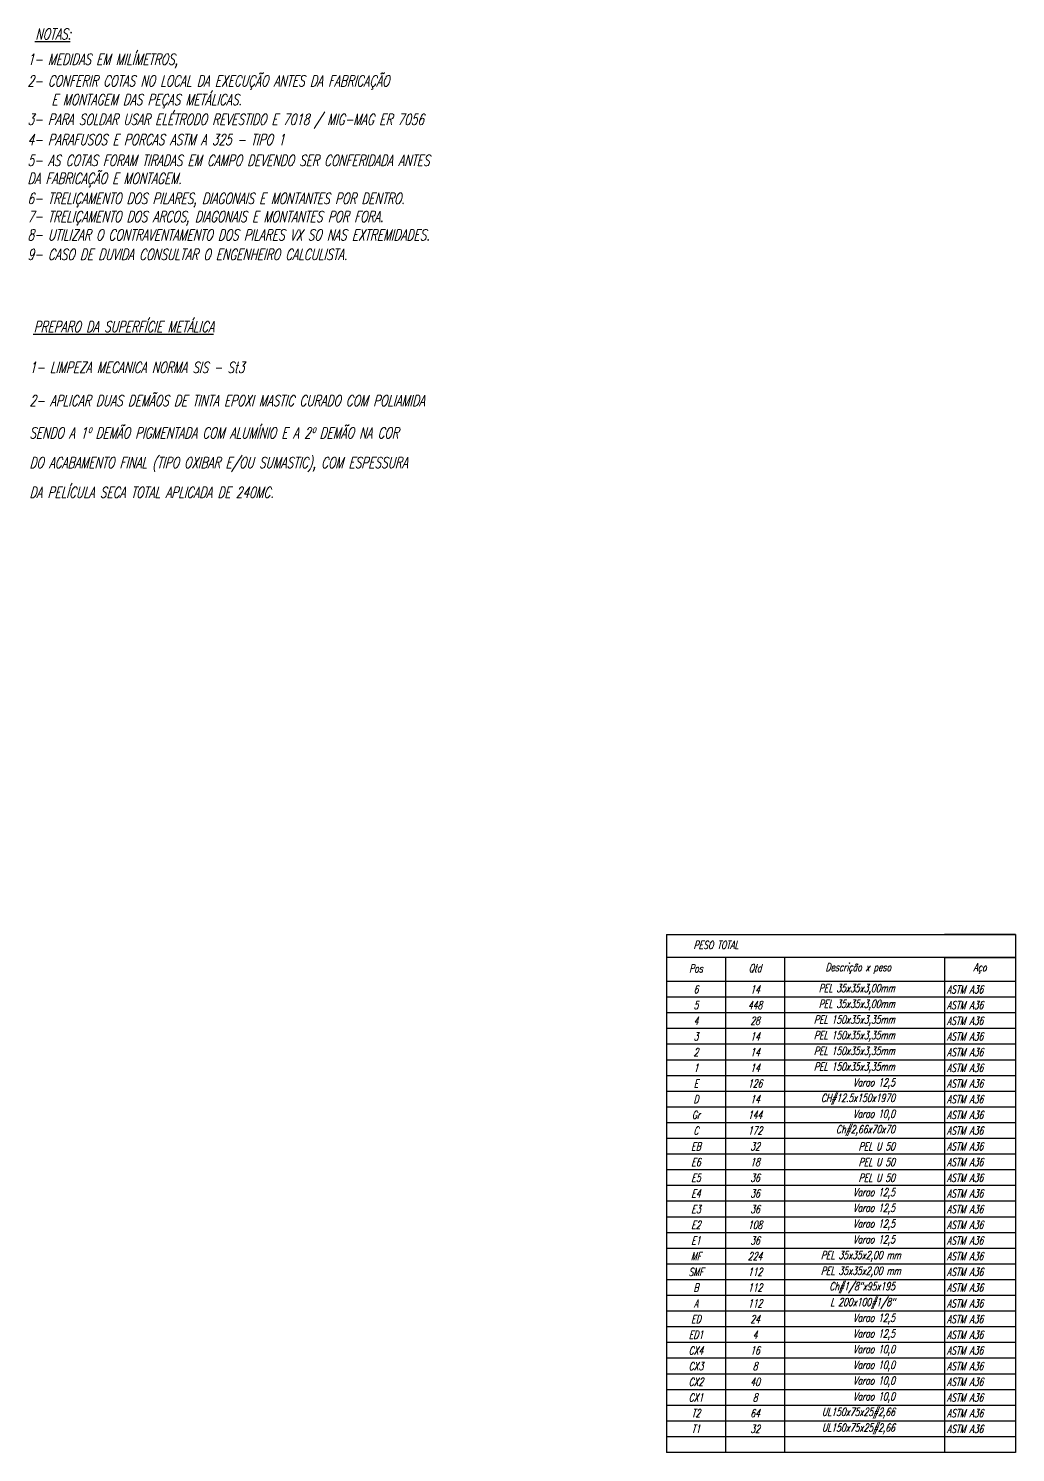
# Model space of a CAD drawing. Extents: x -187 to 453, y 281 to 902.
# Drawn here: x 421.12 to 452.61, y 417.23 to 462.67 of the extents above; entities that cross this region are included whole.
import ezdxf

# ---------------------------------------------------------------- set-up
doc = ezdxf.new("R2010")
doc.units = 0
doc.header["$MEASUREMENT"] = 0
for name, color, linetype in [('CARIMBO', 1, 'CONTINUOUS'), ('NPILAR', 4, 'CONTINUOUS'), ('PILAR', 4, 'CONTINUOUS'), ('QUADRO', 3, 'CONTINUOUS'), ('SAPATA', 1, 'CONTINUOUS'), ('TEXTO1', 1, 'CONTINUOUS')]:
    doc.layers.add(name, color=color, linetype=linetype)
doc.styles.add('E140', font='romans.shx', dxfattribs={"width": 0.7, "oblique": 15, "height": 0.175})
doc.styles.add('E290', font='romans.shx', dxfattribs={"width": 0.7, "oblique": 15, "height": 0.32})

msp = doc.modelspace()

# ---------------------------------------------------------------- linework, layer by layer
at = {"layer": 'NPILAR', "linetype": 'Continuous'}
for p, q in [((441.47320541, 433.76385083), (443.35892078, 433.76385083)), ((441.47320541, 433.76385083), (441.47320541, 433.03223608)), ((443.35892078, 433.76385083), (445.24463615, 433.76385083)), ((445.24463615, 433.76385083), (448.83928106, 433.76385083)), ((448.83928106, 433.76385083), (450.34145114, 433.76385083)), ((450.34145114, 433.76385083), (452.22716651, 433.76385083)), ((452.61020244, 433.76385083), (450.34145114, 433.76385083)), ((450.34145114, 433.76385083), (452.61020244, 433.76385083)), ((452.22716651, 433.76385083), (452.61020244, 433.76385083)), ((452.61020244, 433.76385083), (452.61020244, 433.03223608)), ((443.35892078, 433.03223608), (441.47320541, 433.03223608)), ((441.47320541, 433.03223608), (441.47320541, 432.76206454)), ((445.24463615, 433.03223608), (443.35892078, 433.03223608)), ((448.83928106, 433.03223608), (445.24463615, 433.03223608)), ((450.34145114, 433.03223608), (448.83928106, 433.03223608)), ((452.22716651, 433.03223608), (450.34145114, 433.03223608)), ((450.34145114, 433.03223608), (452.61020244, 433.03223608)), ((452.61020244, 433.03223608), (450.34145114, 433.03223608)), ((452.61020244, 433.03223608), (452.22716651, 433.03223608)), ((452.61020244, 433.03223608), (452.61020244, 432.76206454)), ((441.47320541, 432.76206454), (441.47320541, 432.26117139)), ((452.61020244, 432.76206454), (452.61020244, 432.26117139)), ((443.35892078, 432.26117139), (441.47320541, 432.26117139)), ((441.47320541, 432.26117139), (441.47320541, 431.76027825)), ((445.24463615, 432.26117139), (443.35892078, 432.26117139)), ((448.83928106, 432.26117139), (445.24463615, 432.26117139)), ((450.34145114, 432.26117139), (448.83928106, 432.26117139)), ((452.61020244, 432.26117139), (450.34145114, 432.26117139)), ((452.61020244, 432.26117139), (452.61020244, 431.76027825)), ((441.47320541, 431.76027825), (441.47320541, 431.25938511)), ((452.61020244, 431.76027825), (452.61020244, 431.25938511)), ((441.47320541, 431.25938511), (441.47320541, 430.75849196)), ((452.61020244, 431.25938511), (452.61020244, 430.75849196)), ((441.47320541, 430.75849196), (441.47320541, 430.25759882)), ((452.61020244, 430.75849196), (452.61020244, 430.25759882)), ((441.47320541, 430.25759882), (441.47320541, 429.75670567)), ((452.61020244, 430.25759882), (452.61020244, 429.75670567)), ((441.47320541, 429.75670567), (441.47320541, 429.25581253)), ((452.61020244, 429.75670567), (452.61020244, 429.25581253)), ((441.47320541, 429.25581253), (441.47320541, 428.75491938)), ((452.61020244, 429.25581253), (452.61020244, 428.75491938)), ((441.47320541, 428.75491938), (441.47320541, 428.25402624)), ((452.61020244, 428.75491938), (452.61020244, 428.25402624)), ((441.47320541, 428.25402624), (441.47320541, 427.7531331)), ((452.61020244, 428.25402624), (452.61020244, 427.7531331)), ((441.47320541, 427.7531331), (441.47320541, 427.25223995)), ((452.61020244, 427.7531331), (452.61020244, 427.25223995)), ((441.47320541, 427.25223995), (441.47320541, 426.75134681)), ((452.61020244, 427.25223995), (452.61020244, 426.75134681)), ((441.47320541, 426.75134681), (441.47320541, 426.25045366)), ((452.61020244, 426.75134681), (452.61020244, 426.25045366)), ((441.47320541, 426.25045366), (441.47320541, 425.74956052)), ((452.61020244, 426.25045366), (452.61020244, 425.74956052)), ((441.47320541, 425.74956052), (441.47320541, 425.24866738)), ((452.61020244, 425.74956052), (452.61020244, 425.24866738)), ((441.47320541, 425.24866738), (441.47320541, 424.74777423)), ((452.61020244, 425.24866738), (452.61020244, 424.74777423)), ((441.47320541, 424.74777423), (441.47320541, 424.24688109)), ((452.61020244, 424.74777423), (452.61020244, 424.24688109)), ((441.47320541, 424.24688109), (441.47320541, 423.74598794)), ((452.61020244, 424.24688109), (452.61020244, 423.74598794)), ((441.47320541, 423.74598794), (441.47320541, 423.2450948)), ((452.61020244, 423.74598794), (452.61020244, 423.2450948)), ((441.47320541, 423.2450948), (441.47320541, 422.74420165)), ((452.61020244, 423.2450948), (452.61020244, 422.74420165)), ((441.47320541, 422.74420165), (441.47320541, 422.24330851)), ((452.61020244, 422.74420165), (452.61020244, 422.24330851)), ((441.47320541, 422.24330851), (441.47320541, 421.74241537)), ((452.61020244, 422.24330851), (452.61020244, 421.74241537)), ((441.47320541, 421.74241537), (441.47320541, 421.24152222)), ((452.61020244, 421.74241537), (452.61020244, 421.24152222)), ((441.47320541, 421.24152222), (441.47320541, 420.74062908)), ((452.61020244, 421.24152222), (452.61020244, 420.74062908)), ((441.47320541, 420.74062908), (441.47320541, 420.23973593)), ((452.61020244, 420.74062908), (452.61020244, 420.23973593)), ((441.47320541, 420.23973593), (441.47320541, 419.73884279)), ((452.61020244, 420.23973593), (452.61020244, 419.73884279)), ((441.47320541, 419.73884279), (441.47320541, 419.23794965)), ((452.61020244, 419.73884279), (452.61020244, 419.23794965)), ((441.47320541, 419.23794965), (441.47320541, 418.7370565)), ((452.61020244, 419.23794965), (452.61020244, 418.7370565)), ((441.47320541, 418.7370565), (441.47320541, 418.23616336)), ((452.61020244, 418.7370565), (452.61020244, 418.23616336)), ((441.47320541, 418.23616336), (441.47320541, 417.73527021)), ((452.61020244, 418.23616336), (452.61020244, 417.73527021)), ((441.47320541, 417.73527021), (441.47320541, 417.23437707)), ((445.24463615, 417.73527021), (443.35892078, 417.73527021)), ((448.83928106, 417.73527021), (445.24463615, 417.73527021)), ((450.34145114, 417.73527021), (448.83928106, 417.73527021)), ((452.61020244, 417.73527021), (450.34145114, 417.73527021)), ((452.61020244, 417.73527021), (452.61020244, 417.23437707)), ((443.35892078, 417.23437707), (441.47320541, 417.23437707)), ((445.24463615, 417.23437707), (443.35892078, 417.23437707)), ((448.83928106, 417.23437707), (445.24463615, 417.23437707)), ((450.34145114, 417.23437707), (448.83928106, 417.23437707)), ((452.61020244, 417.23437707), (450.34145114, 417.23437707))]:
    msp.add_line(p, q, dxfattribs=at)
at = {"layer": 'PILAR', "linetype": 'Continuous'}
for p, q in [((443.35892078, 433.03223608), (443.35892078, 432.76206454)), ((445.24463615, 433.03223608), (445.24463615, 432.76206454)), ((450.34145114, 433.03223608), (450.34145114, 432.76206454)), ((450.34145114, 433.03223608), (450.34145114, 432.76206454)), ((443.35892078, 432.76206454), (443.35892078, 432.26117139)), ((445.24463615, 432.76206454), (445.24463615, 432.26117139)), ((450.34145114, 432.76206454), (450.34145114, 432.26117139)), ((450.34145114, 432.76206454), (450.34145114, 432.26117139)), ((443.35892078, 432.26117139), (443.35892078, 431.76027825)), ((445.24463615, 432.26117139), (445.24463615, 431.76027825)), ((450.34145114, 432.26117139), (450.34145114, 431.76027825)), ((450.34145114, 432.26117139), (450.34145114, 431.76027825)), ((443.35892078, 431.76027825), (443.35892078, 431.25938511)), ((445.24463615, 431.76027825), (445.24463615, 431.25938511)), ((450.34145114, 431.76027825), (450.34145114, 431.25938511)), ((450.34145114, 431.76027825), (450.34145114, 431.25938511)), ((443.35892078, 431.25938511), (443.35892078, 430.75849196)), ((445.24463615, 431.25938511), (445.24463615, 430.75849196)), ((450.34145114, 431.25938511), (450.34145114, 430.75849196)), ((450.34145114, 431.25938511), (450.34145114, 430.75849196)), ((443.35892078, 430.75849196), (443.35892078, 430.25759882)), ((445.24463615, 430.75849196), (445.24463615, 430.25759882)), ((450.34145114, 430.75849196), (450.34145114, 430.25759882)), ((450.34145114, 430.75849196), (450.34145114, 430.25759882)), ((443.35892078, 430.25759882), (443.35892078, 429.75670567)), ((445.24463615, 430.25759882), (445.24463615, 429.75670567)), ((450.34145114, 430.25759882), (450.34145114, 429.75670567)), ((450.34145114, 430.25759882), (450.34145114, 429.75670567)), ((443.35892078, 429.75670567), (443.35892078, 429.25581253)), ((445.24463615, 429.75670567), (445.24463615, 429.25581253)), ((450.34145114, 429.75670567), (450.34145114, 429.25581253)), ((450.34145114, 429.75670567), (450.34145114, 429.25581253)), ((443.35892078, 429.25581253), (443.35892078, 428.75491938)), ((445.24463615, 429.25581253), (445.24463615, 428.75491938)), ((450.34145114, 429.25581253), (450.34145114, 428.75491938)), ((450.34145114, 429.25581253), (450.34145114, 428.75491938)), ((443.35892078, 428.75491938), (443.35892078, 428.25402624)), ((445.24463615, 428.75491938), (445.24463615, 428.25402624)), ((450.34145114, 428.75491938), (450.34145114, 428.25402624)), ((450.34145114, 428.75491938), (450.34145114, 428.25402624)), ((443.35892078, 428.25402624), (443.35892078, 427.7531331)), ((445.24463615, 428.25402624), (445.24463615, 427.7531331)), ((450.34145114, 428.25402624), (450.34145114, 427.7531331)), ((450.34145114, 428.25402624), (450.34145114, 427.7531331)), ((443.35892078, 427.7531331), (443.35892078, 427.25223995)), ((445.24463615, 427.7531331), (445.24463615, 427.25223995)), ((450.34145114, 427.7531331), (450.34145114, 427.25223995)), ((450.34145114, 427.7531331), (450.34145114, 427.25223995)), ((443.35892078, 427.25223995), (443.35892078, 426.75134681)), ((445.24463615, 427.25223995), (445.24463615, 426.75134681)), ((450.34145114, 427.25223995), (450.34145114, 426.75134681)), ((450.34145114, 427.25223995), (450.34145114, 426.75134681)), ((443.35892078, 426.75134681), (443.35892078, 426.25045366)), ((445.24463615, 426.75134681), (445.24463615, 426.25045366)), ((450.34145114, 426.75134681), (450.34145114, 426.25045366)), ((450.34145114, 426.75134681), (450.34145114, 426.25045366)), ((443.35892078, 426.25045366), (443.35892078, 425.74956052)), ((445.24463615, 426.25045366), (445.24463615, 425.74956052)), ((450.34145114, 426.25045366), (450.34145114, 425.74956052)), ((450.34145114, 426.25045366), (450.34145114, 425.74956052)), ((443.35892078, 425.74956052), (443.35892078, 425.24866738)), ((445.24463615, 425.74956052), (445.24463615, 425.24866738)), ((450.34145114, 425.74956052), (450.34145114, 425.24866738)), ((450.34145114, 425.74956052), (450.34145114, 425.24866738)), ((443.35892078, 425.24866738), (443.35892078, 424.74777423)), ((445.24463615, 425.24866738), (445.24463615, 424.74777423)), ((450.34145114, 425.24866738), (450.34145114, 424.74777423)), ((450.34145114, 425.24866738), (450.34145114, 424.74777423)), ((443.35892078, 424.74777423), (443.35892078, 424.24688109)), ((445.24463615, 424.74777423), (445.24463615, 424.24688109)), ((450.34145114, 424.74777423), (450.34145114, 424.24688109)), ((450.34145114, 424.74777423), (450.34145114, 424.24688109)), ((443.35892078, 424.24688109), (443.35892078, 423.74598794)), ((445.24463615, 424.24688109), (445.24463615, 423.74598794)), ((450.34145114, 424.24688109), (450.34145114, 423.74598794)), ((450.34145114, 424.24688109), (450.34145114, 423.74598794)), ((443.35892078, 423.74598794), (443.35892078, 423.2450948)), ((445.24463615, 423.74598794), (445.24463615, 423.2450948)), ((450.34145114, 423.74598794), (450.34145114, 423.2450948)), ((450.34145114, 423.74598794), (450.34145114, 423.2450948)), ((443.35892078, 423.2450948), (443.35892078, 422.74420165)), ((445.24463615, 423.2450948), (445.24463615, 422.74420165)), ((450.34145114, 423.2450948), (450.34145114, 422.74420165)), ((450.34145114, 423.2450948), (450.34145114, 422.74420165)), ((443.35892078, 422.74420165), (443.35892078, 422.24330851)), ((445.24463615, 422.74420165), (445.24463615, 422.24330851)), ((450.34145114, 422.74420165), (450.34145114, 422.24330851)), ((450.34145114, 422.74420165), (450.34145114, 422.24330851)), ((443.35892078, 422.24330851), (443.35892078, 421.74241537)), ((445.24463615, 422.24330851), (445.24463615, 421.74241537)), ((450.34145114, 422.24330851), (450.34145114, 421.74241537)), ((450.34145114, 422.24330851), (450.34145114, 421.74241537)), ((443.35892078, 421.74241537), (443.35892078, 421.24152222)), ((445.24463615, 421.74241537), (445.24463615, 421.24152222)), ((450.34145114, 421.74241537), (450.34145114, 421.24152222)), ((450.34145114, 421.74241537), (450.34145114, 421.24152222)), ((443.35892078, 421.24152222), (443.35892078, 420.74062908)), ((445.24463615, 421.24152222), (445.24463615, 420.74062908)), ((450.34145114, 421.24152222), (450.34145114, 420.74062908)), ((450.34145114, 421.24152222), (450.34145114, 420.74062908)), ((443.35892078, 420.74062908), (443.35892078, 420.23973593)), ((445.24463615, 420.74062908), (445.24463615, 420.23973593)), ((450.34145114, 420.74062908), (450.34145114, 420.23973593)), ((450.34145114, 420.74062908), (450.34145114, 420.23973593)), ((443.35892078, 420.23973593), (443.35892078, 419.73884279)), ((445.24463615, 420.23973593), (445.24463615, 419.73884279)), ((450.34145114, 420.23973593), (450.34145114, 419.73884279)), ((450.34145114, 420.23973593), (450.34145114, 419.73884279)), ((443.35892078, 419.73884279), (443.35892078, 419.23794965)), ((445.24463615, 419.73884279), (445.24463615, 419.23794965)), ((450.34145114, 419.73884279), (450.34145114, 419.23794965)), ((450.34145114, 419.73884279), (450.34145114, 419.23794965)), ((443.35892078, 419.23794965), (443.35892078, 418.7370565)), ((445.24463615, 419.23794965), (445.24463615, 418.7370565)), ((450.34145114, 419.23794965), (450.34145114, 418.7370565)), ((450.34145114, 419.23794965), (450.34145114, 418.7370565)), ((443.35892078, 418.7370565), (443.35892078, 418.23616336)), ((445.24463615, 418.7370565), (445.24463615, 418.23616336)), ((450.34145114, 418.7370565), (450.34145114, 418.23616336)), ((450.34145114, 418.7370565), (450.34145114, 418.23616336)), ((443.35892078, 418.23616336), (443.35892078, 417.73527021)), ((445.24463615, 418.23616336), (445.24463615, 417.73527021)), ((450.34145114, 418.23616336), (450.34145114, 417.73527021)), ((450.34145114, 418.23616336), (450.34145114, 417.73527021)), ((443.35892078, 417.73527021), (441.47320541, 417.73527021)), ((443.35892078, 417.73527021), (443.35892078, 417.23437707)), ((445.24463615, 417.73527021), (445.24463615, 417.23437707)), ((450.34145114, 417.73527021), (450.34145114, 417.23437707)), ((450.34145114, 417.73527021), (450.34145114, 417.23437707))]:
    msp.add_line(p, q, dxfattribs=at)
at = {"layer": 'SAPATA', "linetype": 'Continuous'}
for p, q in [((443.35892078, 431.76027825), (441.47320541, 431.76027825)), ((445.24463615, 431.76027825), (443.35892078, 431.76027825)), ((448.83928106, 431.76027825), (445.24463615, 431.76027825)), ((450.34145114, 431.76027825), (448.83928106, 431.76027825)), ((452.61020244, 431.76027825), (450.34145114, 431.76027825)), ((443.35892078, 431.25938511), (441.47320541, 431.25938511)), ((445.24463615, 431.25938511), (443.35892078, 431.25938511)), ((448.83928106, 431.25938511), (445.24463615, 431.25938511)), ((450.34145114, 431.25938511), (448.83928106, 431.25938511)), ((452.61020244, 431.25938511), (450.34145114, 431.25938511)), ((443.35892078, 430.75849196), (441.47320541, 430.75849196)), ((445.24463615, 430.75849196), (443.35892078, 430.75849196)), ((448.83928106, 430.75849196), (445.24463615, 430.75849196)), ((450.34145114, 430.75849196), (448.83928106, 430.75849196)), ((452.61020244, 430.75849196), (450.34145114, 430.75849196)), ((443.35892078, 430.25759882), (441.47320541, 430.25759882)), ((445.24463615, 430.25759882), (443.35892078, 430.25759882)), ((448.83928106, 430.25759882), (445.24463615, 430.25759882)), ((450.34145114, 430.25759882), (448.83928106, 430.25759882)), ((452.61020244, 430.25759882), (450.34145114, 430.25759882)), ((443.35892078, 429.75670567), (441.47320541, 429.75670567)), ((445.24463615, 429.75670567), (443.35892078, 429.75670567)), ((448.83928106, 429.75670567), (445.24463615, 429.75670567)), ((450.34145114, 429.75670567), (448.83928106, 429.75670567)), ((452.61020244, 429.75670567), (450.34145114, 429.75670567)), ((443.35892078, 429.25581253), (441.47320541, 429.25581253)), ((445.24463615, 429.25581253), (443.35892078, 429.25581253)), ((448.83928106, 429.25581253), (445.24463615, 429.25581253)), ((450.34145114, 429.25581253), (448.83928106, 429.25581253)), ((452.61020244, 429.25581253), (450.34145114, 429.25581253)), ((443.35892078, 428.75491938), (441.47320541, 428.75491938)), ((445.24463615, 428.75491938), (443.35892078, 428.75491938)), ((448.83928106, 428.75491938), (445.24463615, 428.75491938)), ((450.34145114, 428.75491938), (448.83928106, 428.75491938)), ((452.61020244, 428.75491938), (450.34145114, 428.75491938)), ((443.35892078, 428.25402624), (441.47320541, 428.25402624)), ((445.24463615, 428.25402624), (443.35892078, 428.25402624)), ((448.83928106, 428.25402624), (445.24463615, 428.25402624)), ((450.34145114, 428.25402624), (448.83928106, 428.25402624)), ((452.61020244, 428.25402624), (450.34145114, 428.25402624)), ((443.35892078, 427.7531331), (441.47320541, 427.7531331)), ((445.24463615, 427.7531331), (443.35892078, 427.7531331)), ((448.83928106, 427.7531331), (445.24463615, 427.7531331)), ((450.34145114, 427.7531331), (448.83928106, 427.7531331)), ((452.61020244, 427.7531331), (450.34145114, 427.7531331)), ((443.35892078, 427.25223995), (441.47320541, 427.25223995)), ((445.24463615, 427.25223995), (443.35892078, 427.25223995)), ((448.83928106, 427.25223995), (445.24463615, 427.25223995)), ((450.34145114, 427.25223995), (448.83928106, 427.25223995)), ((452.61020244, 427.25223995), (450.34145114, 427.25223995)), ((443.35892078, 426.75134681), (441.47320541, 426.75134681)), ((445.24463615, 426.75134681), (443.35892078, 426.75134681)), ((448.83928106, 426.75134681), (445.24463615, 426.75134681)), ((450.34145114, 426.75134681), (448.83928106, 426.75134681)), ((452.61020244, 426.75134681), (450.34145114, 426.75134681)), ((443.35892078, 426.25045366), (441.47320541, 426.25045366)), ((445.24463615, 426.25045366), (443.35892078, 426.25045366)), ((448.83928106, 426.25045366), (445.24463615, 426.25045366)), ((450.34145114, 426.25045366), (448.83928106, 426.25045366)), ((452.61020244, 426.25045366), (450.34145114, 426.25045366)), ((443.35892078, 425.74956052), (441.47320541, 425.74956052)), ((445.24463615, 425.74956052), (443.35892078, 425.74956052)), ((448.83928106, 425.74956052), (445.24463615, 425.74956052)), ((450.34145114, 425.74956052), (448.83928106, 425.74956052)), ((452.61020244, 425.74956052), (450.34145114, 425.74956052)), ((443.35892078, 425.24866738), (441.47320541, 425.24866738)), ((445.24463615, 425.24866738), (443.35892078, 425.24866738)), ((448.83928106, 425.24866738), (445.24463615, 425.24866738)), ((450.34145114, 425.24866738), (448.83928106, 425.24866738)), ((452.61020244, 425.24866738), (450.34145114, 425.24866738)), ((443.35892078, 424.74777423), (441.47320541, 424.74777423)), ((445.24463615, 424.74777423), (443.35892078, 424.74777423)), ((448.83928106, 424.74777423), (445.24463615, 424.74777423)), ((450.34145114, 424.74777423), (448.83928106, 424.74777423)), ((452.61020244, 424.74777423), (450.34145114, 424.74777423)), ((443.35892078, 424.24688109), (441.47320541, 424.24688109)), ((445.24463615, 424.24688109), (443.35892078, 424.24688109)), ((448.83928106, 424.24688109), (445.24463615, 424.24688109)), ((450.34145114, 424.24688109), (448.83928106, 424.24688109)), ((452.61020244, 424.24688109), (450.34145114, 424.24688109)), ((443.35892078, 423.74598794), (441.47320541, 423.74598794)), ((445.24463615, 423.74598794), (443.35892078, 423.74598794)), ((448.83928106, 423.74598794), (445.24463615, 423.74598794)), ((450.34145114, 423.74598794), (448.83928106, 423.74598794)), ((452.61020244, 423.74598794), (450.34145114, 423.74598794)), ((443.35892078, 423.2450948), (441.47320541, 423.2450948)), ((445.24463615, 423.2450948), (443.35892078, 423.2450948)), ((448.83928106, 423.2450948), (445.24463615, 423.2450948)), ((450.34145114, 423.2450948), (448.83928106, 423.2450948)), ((452.61020244, 423.2450948), (450.34145114, 423.2450948)), ((443.35892078, 422.74420165), (441.47320541, 422.74420165)), ((445.24463615, 422.74420165), (443.35892078, 422.74420165)), ((448.83928106, 422.74420165), (445.24463615, 422.74420165)), ((450.34145114, 422.74420165), (448.83928106, 422.74420165)), ((452.61020244, 422.74420165), (450.34145114, 422.74420165)), ((443.35892078, 422.24330851), (441.47320541, 422.24330851)), ((445.24463615, 422.24330851), (443.35892078, 422.24330851)), ((448.83928106, 422.24330851), (445.24463615, 422.24330851)), ((450.34145114, 422.24330851), (448.83928106, 422.24330851)), ((452.61020244, 422.24330851), (450.34145114, 422.24330851)), ((443.35892078, 421.74241537), (441.47320541, 421.74241537)), ((445.24463615, 421.74241537), (443.35892078, 421.74241537)), ((448.83928106, 421.74241537), (445.24463615, 421.74241537)), ((450.34145114, 421.74241537), (448.83928106, 421.74241537)), ((452.61020244, 421.74241537), (450.34145114, 421.74241537)), ((443.35892078, 421.24152222), (441.47320541, 421.24152222)), ((445.24463615, 421.24152222), (443.35892078, 421.24152222)), ((448.83928106, 421.24152222), (445.24463615, 421.24152222)), ((450.34145114, 421.24152222), (448.83928106, 421.24152222)), ((452.61020244, 421.24152222), (450.34145114, 421.24152222)), ((443.35892078, 420.74062908), (441.47320541, 420.74062908)), ((445.24463615, 420.74062908), (443.35892078, 420.74062908)), ((448.83928106, 420.74062908), (445.24463615, 420.74062908)), ((450.34145114, 420.74062908), (448.83928106, 420.74062908)), ((452.61020244, 420.74062908), (450.34145114, 420.74062908)), ((443.35892078, 420.23973593), (441.47320541, 420.23973593)), ((445.24463615, 420.23973593), (443.35892078, 420.23973593)), ((448.83928106, 420.23973593), (445.24463615, 420.23973593)), ((450.34145114, 420.23973593), (448.83928106, 420.23973593)), ((452.61020244, 420.23973593), (450.34145114, 420.23973593)), ((443.35892078, 419.73884279), (441.47320541, 419.73884279)), ((445.24463615, 419.73884279), (443.35892078, 419.73884279)), ((448.83928106, 419.73884279), (445.24463615, 419.73884279)), ((450.34145114, 419.73884279), (448.83928106, 419.73884279)), ((452.61020244, 419.73884279), (450.34145114, 419.73884279)), ((443.35892078, 419.23794965), (441.47320541, 419.23794965)), ((445.24463615, 419.23794965), (443.35892078, 419.23794965)), ((448.83928106, 419.23794965), (445.24463615, 419.23794965)), ((450.34145114, 419.23794965), (448.83928106, 419.23794965)), ((452.61020244, 419.23794965), (450.34145114, 419.23794965)), ((443.35892078, 418.7370565), (441.47320541, 418.7370565)), ((445.24463615, 418.7370565), (443.35892078, 418.7370565)), ((448.83928106, 418.7370565), (445.24463615, 418.7370565)), ((450.34145114, 418.7370565), (448.83928106, 418.7370565)), ((452.61020244, 418.7370565), (450.34145114, 418.7370565)), ((443.35892078, 418.23616336), (441.47320541, 418.23616336)), ((445.24463615, 418.23616336), (443.35892078, 418.23616336)), ((448.83928106, 418.23616336), (445.24463615, 418.23616336)), ((450.34145114, 418.23616336), (448.83928106, 418.23616336)), ((452.61020244, 418.23616336), (450.34145114, 418.23616336))]:
    msp.add_line(p, q, dxfattribs=at)

# ---------------------------------------------------------------- texts
at = {"layer": 'CARIMBO', "style": 'E140', "oblique": 15, "width": 0.7}
for s, p in [('1- MEDIDAS EM MILÍMETROS,', (421.08761886, 461.50838237)), ('2- CONFERIR COTAS NO LOCAL DA EXECUÇÃO ANTES DA FABRICAÇÃO ', (421.08761886, 460.81805055)), (' E MONTAGEM DAS PEÇAS METÁLICAS.', (421.68522394, 460.22118994)), ('3- PARA SOLDAR USAR ELÉTRODO REVESTIDO E 7018 / MIG-MAG ER 7056', (421.08761886, 459.58985592)), ('4- PARAFUSOS E PORCAS ASTM A 325 - TIPO 1', (421.08761886, 458.94390646)), ('5- AS COTAS FORAM TIRADAS EM CAMPO DEVENDO SER CONFERIDADA ANTES', (421.08761886, 458.28062238)), ('DA FABRICAÇÃO E MONTAGEM.', (421.08761886, 457.70507885)), ('6- TRELIÇAMENTO DOS PILARES, DIAGONAIS E MONTANTES POR DENTRO.', (421.08761886, 457.06696587)), ('7- TRELIÇAMENTO DOS ARCOS, DIAGONAIS E MONTANTES POR FORA.', (421.08761886, 456.49142234)), ('8- UTILIZAR O CONTRAVENTAMENTO DOS PILARES VX SO NAS EXTREMIDADES.', (421.08761886, 455.90589793)), ('9- CASO DE DUVIDA CONSULTAR O ENGENHEIRO CALCULISTA.', (421.08761886, 455.28133893)), ('1- LIMPEZA MECANICA NORMA SIS - St3', (421.1492977, 451.67622655)), ('2- APLICAR DUAS DEMÃOS DE TINTA EPOXI MASTIC CURADO COM POLIAMIDA', (421.1492977, 450.61690911)), ('SENDO A 1º DEMÃO PIGMENTADA COM ALUMÍNIO E A 2º DEMÃO NA COR', (421.1492977, 449.58948087)), ('DO ACABAMENTO FINAL (TIPO OXIBAR E/OU SUMASTIC), COM ESPESSURA', (421.1492977, 448.64108546)), ('DA PELÍCULA SECA TOTAL APLICADA DE 240MC.', (421.1492977, 447.69269006))]:
    msp.add_text(s, height=0.350175, dxfattribs=at).set_placement(p)
at = {"layer": 'QUADRO', "color": 4, "style": 'E140', "oblique": 15, "width": 0.7}
for s, p in [('%%uNOTAS:', (421.33885566, 462.31552659)), ('%%uPREPARO DA SUPERFÍCIE METÁLICA', (421.28656915, 452.97825421))]:
    msp.add_text(s, height=0.35, dxfattribs=at).set_placement(p)
at = {"layer": 'TEXTO1', "color": 2, "linetype": 'Continuous', "style": 'E290'}
for s, insert, char_height, attachment_point in [('PESO TOTAL', (442.33860534, 433.42688257), 0.255357289, 4), ('Pos', (442.4160631, 432.67748997), 0.255357289, 5), ('Qtd', (444.30177846, 432.67748997), 0.255357289, 5), ('Descrição x peso', (447.59340736, 432.67748997), 0.2553572892, 5), ('Aço', (451.47582679, 432.67748997), 0.255357289, 5)]:
    msp.add_mtext(s, dxfattribs=dict(at, insert=insert, char_height=char_height, attachment_point=attachment_point))
at = {"layer": 'TEXTO1', "linetype": 'Continuous', "style": 'E290'}
for s, insert, char_height, attachment_point in [('6', (442.4160631, 432.01072482), 0.25535729, 5), ('14', (444.30177846, 432.01072482), 0.255357289, 5), ('PEL 35x35x3,00mm', (448.76267388, 432.01072482), 0.2553572892, 6), ('ASTM A36', (450.41805833, 432.01072482), 0.255357289, 4), ('5', (442.4160631, 431.50983168), 0.25535729, 5), ('448', (444.30177846, 431.50983168), 0.255357289, 5), ('PEL 35x35x3,00mm', (448.76267388, 431.50983168), 0.2553572892, 6), ('ASTM A36', (450.41805833, 431.50983168), 0.255357289, 4), ('PEL 150x35x3,35mm', (448.76267388, 431.00893853), 0.2553572892, 6), ('4', (442.4160631, 431.00893853), 0.25535729, 5), ('28', (444.30177846, 431.00893853), 0.255357289, 5), ('ASTM A36', (450.41805833, 431.00893853), 0.255357289, 4), ('3', (442.4160631, 430.50804539), 0.25535729, 5), ('14', (444.30177846, 430.50804539), 0.255357289, 5), ('PEL 150x35x3,35mm', (448.76267388, 430.50804539), 0.2553572892, 6), ('ASTM A36', (450.41805833, 430.50804539), 0.255357289, 4), ('2', (442.4160631, 430.00715224), 0.25535729, 5), ('14', (444.30177846, 430.00715224), 0.255357289, 5), ('PEL 150x35x3,35mm', (448.76267388, 430.00715224), 0.2553572892, 6), ('ASTM A36', (450.41805833, 430.00715224), 0.255357289, 4), ('1', (442.4160631, 429.5062591), 0.25535729, 5), ('14', (444.30177846, 429.5062591), 0.255357289, 5), ('PEL 150x35x3,35mm', (448.76267388, 429.5062591), 0.2553572892, 6), ('ASTM A36', (450.41805833, 429.5062591), 0.255357289, 4), ('E', (442.4160631, 429.00536596), 0.25535729, 5), ('126', (444.30177846, 429.00536596), 0.255357289, 5), ('Varao 12,5', (448.76267388, 429.00536596), 0.255357289, 6), ('ASTM A36', (450.41805833, 429.00536596), 0.255357289, 4), ('D', (442.4160631, 428.50447281), 0.25535729, 5), ('14', (444.30177846, 428.50447281), 0.255357289, 5), ('CH#12.5x150x1970', (448.76267388, 428.50447281), 0.2553572892, 6), ('ASTM A36', (450.41805833, 428.50447281), 0.255357289, 4), ('Gr', (442.4160631, 428.00357967), 0.255357289, 5), ('144', (444.30177846, 428.00357967), 0.255357289, 5), ('Varao 10,0', (448.76267388, 428.00357967), 0.255357289, 6), ('ASTM A36', (450.41805833, 428.00357967), 0.255357289, 4), ('C', (442.4160631, 427.50268652), 0.25535729, 5), ('172', (444.30177846, 427.50268652), 0.255357289, 5), ('Ch#2,66x70x70', (448.76267388, 427.50268652), 0.2553572892, 6), ('ASTM A36', (450.41805833, 427.50268652), 0.255357289, 4), ('EB', (442.4160631, 427.00179338), 0.255357289, 5), ('32', (444.30177846, 427.00179338), 0.255357289, 5), ('PEL U 50', (448.76267388, 427.00179338), 0.255357289, 6), ('ASTM A36', (450.41805833, 427.00179338), 0.255357289, 4), ('E6', (442.4160631, 426.50090024), 0.255357289, 5), ('18', (444.30177846, 426.50090024), 0.255357289, 5), ('PEL U 50', (448.76267388, 426.50090024), 0.255357289, 6), ('ASTM A36', (450.41805833, 426.50090024), 0.255357289, 4), ('E5', (442.4160631, 426.00000709), 0.255357289, 5), ('36', (444.30177846, 426.00000709), 0.255357289, 5), ('PEL U 50', (448.76267388, 426.00000709), 0.255357289, 6), ('ASTM A36', (450.41805833, 426.00000709), 0.255357289, 4), ('E4', (442.4160631, 425.49911395), 0.255357289, 5), ('36', (444.30177846, 425.49911395), 0.255357289, 5), ('Varao 12,5', (448.76267388, 425.49911395), 0.255357289, 6), ('ASTM A36', (450.41805833, 425.49911395), 0.255357289, 4), ('E3', (442.4160631, 424.9982208), 0.255357289, 5), ('36', (444.30177846, 424.9982208), 0.255357289, 5), ('Varao 12,5', (448.76267388, 424.9982208), 0.255357289, 6), ('ASTM A36', (450.41805833, 424.9982208), 0.255357289, 4), ('E2', (442.4160631, 424.49732766), 0.255357289, 5), ('108', (444.30177846, 424.49732766), 0.255357289, 5), ('Varao 12,5', (448.76267388, 424.49732766), 0.255357289, 6), ('ASTM A36', (450.41805833, 424.49732766), 0.255357289, 4), ('E1', (442.4160631, 423.99643452), 0.255357289, 5), ('36', (444.30177846, 423.99643452), 0.255357289, 5), ('Varao 12,5', (448.76267388, 423.99643452), 0.255357289, 6), ('ASTM A36', (450.41805833, 423.99643452), 0.255357289, 4), ('MF', (442.4160631, 423.49554137), 0.255357289, 5), ('224', (444.30177846, 423.49554137), 0.255357289, 5), ('PEL 35x35x2,00 mm', (448.95293999, 423.49554137), 0.2553572892, 6), ('ASTM A36', (450.41805833, 423.49554137), 0.255357289, 4), ('SMF', (442.4160631, 422.99464823), 0.255357289, 5), ('112', (444.30177846, 422.99464823), 0.255357289, 5), ('PEL 35x35x2,00 mm ', (448.95248351, 422.99464823), 0.2553572892, 6), ('ASTM A36', (450.41805833, 422.99464823), 0.255357289, 4), ('B', (442.4160631, 422.49375508), 0.25535729, 5), ('112', (444.30177846, 422.49375508), 0.255357289, 5), ('Ch#1/8"x95x195', (448.76267388, 422.49375508), 0.2553572892, 6), ('ASTM A36', (450.41805833, 422.49375508), 0.255357289, 4), ('A', (442.4160631, 421.99286194), 0.25535729, 5), ('112', (444.30177846, 421.99286194), 0.255357289, 5), ('L 200x100#1/8"', (448.76267388, 421.99286194), 0.2553572892, 6), ('ASTM A36', (450.41805833, 421.99286194), 0.255357289, 4), ('ED', (442.4160631, 421.49196879), 0.255357289, 5), ('24', (444.30177846, 421.49196879), 0.255357289, 5), ('Varao 12,5', (448.76267388, 421.49196879), 0.255357289, 6), ('ASTM A36', (450.41805833, 421.49196879), 0.255357289, 4), ('Varao 12,5', (448.76267388, 420.99107565), 0.255357289, 6), ('ED1', (442.4160631, 420.99107565), 0.255357289, 5), ('4', (444.30177846, 420.99107565), 0.25535729, 5), ('ASTM A36', (450.41805833, 420.99107565), 0.255357289, 4), ('CX4', (442.4160631, 420.49018251), 0.255357289, 5), ('16', (444.30177846, 420.49018251), 0.255357289, 5), ('Varao 10,0', (448.76267388, 420.49018251), 0.255357289, 6), ('ASTM A36', (450.41805833, 420.49018251), 0.255357289, 4), ('CX3', (442.4160631, 419.98928936), 0.255357289, 5), ('8', (444.30177846, 419.98928936), 0.25535729, 5), ('Varao 10,0', (448.76267388, 419.98928936), 0.255357289, 6), ('ASTM A36', (450.41805833, 419.98928936), 0.255357289, 4), ('CX2', (442.4160631, 419.48839622), 0.255357289, 5), ('40', (444.30177846, 419.48839622), 0.255357289, 5), ('Varao 10,0', (448.76267388, 419.48839622), 0.255357289, 6), ('ASTM A36', (450.41805833, 419.48839622), 0.255357289, 4), ('CX1', (442.4160631, 418.98750307), 0.255357289, 5), ('8', (444.30177846, 418.98750307), 0.25535729, 5), ('Varao 10,0', (448.76267388, 418.98750307), 0.255357289, 6), ('ASTM A36', (450.41805833, 418.98750307), 0.255357289, 4), ('T2', (442.4160631, 418.48660993), 0.255357289, 5), ('64', (444.30177846, 418.48660993), 0.255357289, 5), ('UL150x75x25#2,66', (448.76267388, 418.48660993), 0.2553572892, 6), ('ASTM A36', (450.41805833, 418.48660993), 0.255357289, 4), ('T1', (442.4160631, 417.98571679), 0.255357289, 5), ('32', (444.30177846, 417.98571679), 0.255357289, 5), ('UL150x75x25#2,66', (448.76267388, 417.98571679), 0.2553572892, 6), ('ASTM A36', (450.41805833, 417.98571679), 0.255357289, 4)]:
    msp.add_mtext(s, dxfattribs=dict(at, insert=insert, char_height=char_height, attachment_point=attachment_point))

doc.saveas('drawing.dxf')
